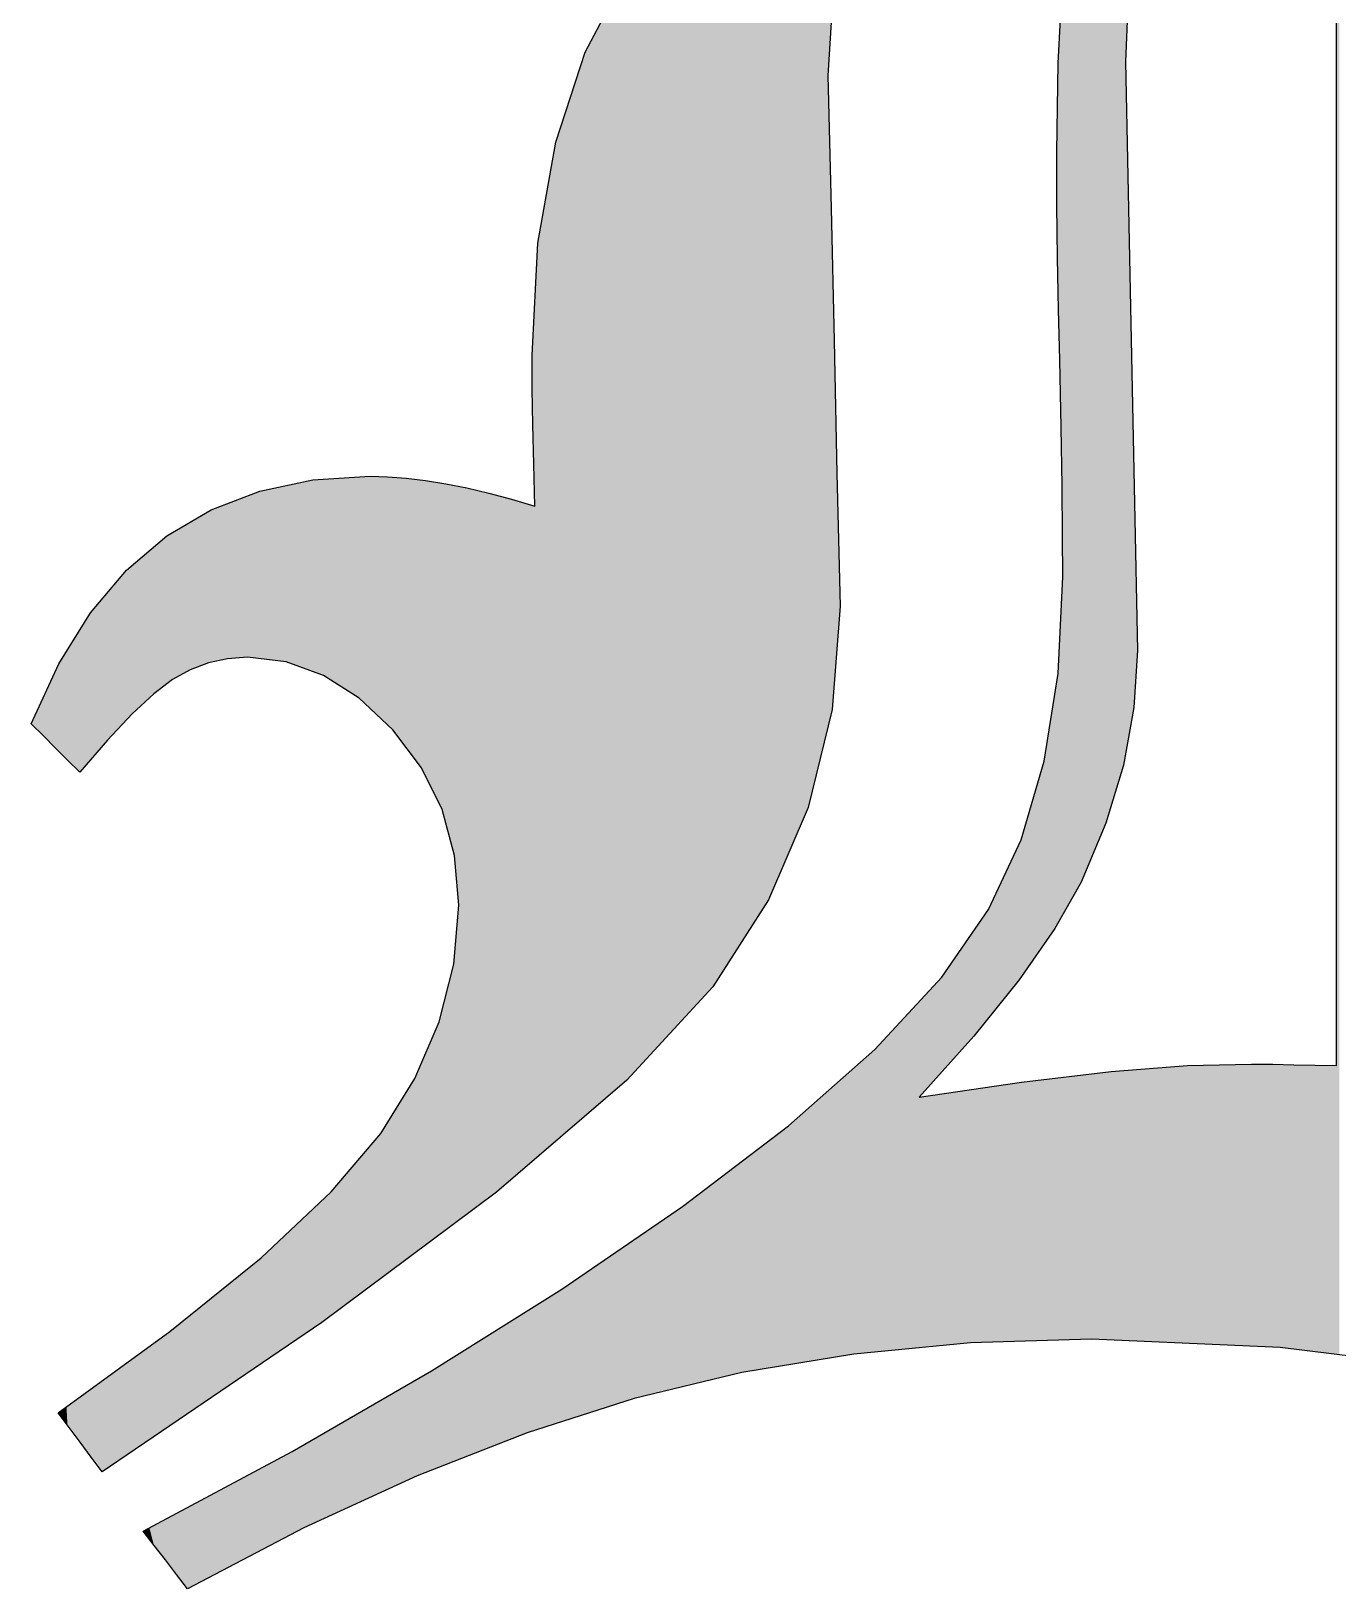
# Model space of a CAD drawing. Extents: x 71.7 to 141.5, y 142.1 to 180.9.
# Drawn here: x 71.73 to 80.27, y 165.33 to 175.5 of the extents above; entities that cross this region are included whole.
import ezdxf

# ---------------------------------------------------------------- set-up
doc = ezdxf.new("R2010")
doc.units = 0
doc.layers.add('SVG8', color=7, linetype='CONTINUOUS')

# ---------------------------------------------------------------- blocks, each defined once
blk = doc.blocks.new('*U2')
at = {"layer": 'SVG8', "color": 7}
for points in [[(80.279, 166.86), (80.26, 179.829), (80.279, 179.83)], [(80.26, 166.862), (80.26, 179.829), (80.279, 166.86)], [(78.869, 170.71), (78.791, 177.171), (78.869, 177.331)], [(78.883, 170.786), (78.869, 177.331), (78.883, 177.361)], [(78.869, 170.71), (78.869, 177.331), (78.883, 170.786)], [(78.883, 175.303), (78.883, 177.361), (78.895, 175.622)], [(76.893, 170.775), (76.81, 177.079), (76.893, 177.143)], [(76.939, 170.965), (76.893, 177.143), (76.939, 177.178)], [(76.893, 170.775), (76.893, 177.143), (76.939, 170.965)], [(76.939, 175.214), (76.939, 177.178), (76.959, 175.543)], [(78.788, 170.443), (78.754, 177.075), (78.788, 177.162)], [(78.791, 170.455), (78.788, 177.162), (78.791, 177.171)], [(78.788, 170.443), (78.788, 177.162), (78.791, 170.455)], [(78.791, 170.455), (78.791, 177.171), (78.869, 170.71)], [(76.81, 170.433), (76.682, 176.982), (76.81, 177.079)], [(76.81, 170.433), (76.81, 177.079), (76.893, 170.775)], [(78.754, 170.33), (78.663, 176.845), (78.754, 177.075)], [(78.754, 170.33), (78.754, 177.075), (78.788, 170.443)], [(76.682, 170.136), (76.55, 176.881), (76.682, 176.982)], [(76.682, 170.136), (76.682, 176.982), (76.81, 170.433)], [(76.497, 169.747), (76.377, 176.721), (76.497, 176.835)], [(76.529, 169.796), (76.497, 176.835), (76.529, 176.865)], [(76.497, 169.747), (76.497, 176.835), (76.529, 169.796)], [(76.55, 169.83), (76.529, 176.865), (76.55, 176.881)], [(76.529, 169.796), (76.529, 176.865), (76.55, 169.83)], [(76.55, 169.83), (76.55, 176.881), (76.682, 170.136)], [(78.661, 170.11), (78.592, 176.606), (78.661, 176.839)], [(78.663, 170.114), (78.661, 176.839), (78.663, 176.845)], [(78.661, 170.11), (78.661, 176.839), (78.663, 170.114)], [(78.663, 170.114), (78.663, 176.845), (78.754, 170.33)], [(76.377, 169.559), (76.187, 176.54), (76.377, 176.721)], [(76.377, 169.559), (76.377, 176.721), (76.497, 169.747)], [(78.592, 169.946), (78.573, 176.541), (78.592, 176.606)], [(78.592, 169.946), (78.592, 176.606), (78.661, 170.11)], [(76.187, 169.263), (76.006, 176.368), (76.187, 176.54)], [(76.187, 169.263), (76.187, 176.54), (76.377, 169.559)], [(78.573, 169.913), (78.512, 176.207), (78.573, 176.541)], [(78.573, 169.913), (78.573, 176.541), (78.592, 169.946)], [(75.988, 169.047), (75.828, 176.142), (75.988, 176.346)], [(76.006, 169.066), (75.988, 176.346), (76.006, 176.368)], [(75.988, 169.047), (75.988, 176.346), (76.006, 169.066)], [(76.006, 169.066), (76.006, 176.368), (76.187, 169.263)], [(78.512, 169.804), (78.473, 175.831), (78.512, 176.203)], [(78.512, 169.804), (78.512, 176.203), (78.512, 176.207)], [(78.512, 169.804), (78.512, 176.207), (78.573, 169.913)], [(78.512, 169.804), (78.512, 176.203), (78.512, 169.804)], [(75.828, 168.873), (75.674, 175.945), (75.828, 176.142)], [(75.828, 168.873), (75.828, 176.142), (75.988, 169.047)], [(75.625, 168.652), (75.354, 175.366), (75.625, 175.882)], [(75.626, 168.653), (75.625, 175.882), (75.626, 175.883)], [(75.625, 168.652), (75.625, 175.882), (75.626, 168.653)], [(75.641, 168.669), (75.626, 175.883), (75.641, 175.902)], [(75.626, 168.653), (75.626, 175.883), (75.641, 168.669)], [(75.674, 168.705), (75.641, 175.902), (75.674, 175.945)], [(75.641, 168.669), (75.641, 175.902), (75.674, 168.705)], [(75.674, 168.705), (75.674, 175.945), (75.828, 168.873)], [(78.468, 172.533), (78.462, 175.663), (78.468, 175.779)], [(78.471, 172.208), (78.468, 175.791), (78.471, 175.82)], [(78.468, 172.478), (78.468, 175.779), (78.468, 175.791)], [(78.468, 172.478), (78.468, 175.791), (78.471, 172.208)], [(78.468, 172.533), (78.468, 175.779), (78.468, 172.478)], [(78.473, 171.939), (78.471, 175.82), (78.473, 175.831)], [(78.471, 172.208), (78.471, 175.82), (78.473, 171.939)], [(78.473, 169.735), (78.473, 175.831), (78.512, 169.804)], [(78.462, 172.916), (78.453, 175.5), (78.462, 175.663)], [(78.462, 172.916), (78.462, 175.663), (78.468, 172.533)], [(78.453, 173.356), (78.445, 175.336), (78.453, 175.5)], [(78.453, 173.356), (78.453, 175.5), (78.462, 172.916)], [(75.354, 168.42), (75.214, 174.941), (75.354, 175.366)], [(75.354, 168.42), (75.354, 175.366), (75.625, 168.652)], [(78.442, 173.809), (78.438, 175.035), (78.442, 175.294)], [(78.445, 173.686), (78.442, 175.295), (78.445, 175.336)], [(78.442, 173.805), (78.442, 175.294), (78.442, 175.295)], [(78.442, 173.805), (78.442, 175.295), (78.445, 173.686)], [(78.442, 173.809), (78.442, 175.294), (78.442, 173.805)], [(78.445, 173.686), (78.445, 175.336), (78.453, 173.356)], [(78.883, 170.786), (78.883, 175.303), (78.895, 170.853)], [(78.895, 170.853), (78.883, 175.303), (78.895, 174.704)], [(76.939, 170.965), (76.939, 175.214), (76.959, 171.045)], [(76.959, 171.045), (76.939, 175.214), (76.959, 174.347)], [(78.438, 174.023), (78.435, 174.794), (78.438, 175.035)], [(78.438, 174.023), (78.438, 175.035), (78.442, 173.809)], [(75.2, 168.287), (75.161, 174.778), (75.2, 174.896)], [(75.214, 168.3), (75.2, 174.896), (75.214, 174.941)], [(75.2, 168.287), (75.2, 174.896), (75.214, 168.3)], [(75.214, 168.3), (75.214, 174.941), (75.354, 168.42)], [(75.161, 168.254), (75.045, 174.118), (75.161, 174.778)], [(75.161, 168.254), (75.161, 174.778), (75.2, 168.287)], [(78.435, 174.366), (78.434, 174.714), (78.435, 174.794)], [(78.435, 174.366), (78.435, 174.794), (78.438, 174.023)], [(78.895, 170.853), (78.895, 174.704), (78.902, 170.893)], [(78.902, 170.893), (78.895, 174.704), (78.902, 174.342)], [(76.959, 171.045), (76.959, 174.347), (76.964, 171.066)], [(76.964, 171.066), (76.959, 174.347), (76.964, 174.121)], [(78.902, 170.893), (78.902, 174.342), (78.914, 170.954)], [(78.914, 170.954), (78.902, 174.342), (78.914, 173.789)], [(75.045, 168.154), (75.025, 173.756), (75.045, 174.118)], [(75.045, 168.154), (75.045, 174.118), (75.161, 168.254)], [(76.964, 171.066), (76.964, 174.121), (76.966, 171.072)], [(76.966, 171.072), (76.964, 174.121), (76.966, 174.054)], [(76.966, 171.072), (76.966, 174.054), (76.979, 171.24)], [(76.979, 171.24), (76.966, 174.054), (76.979, 173.481)], [(75.025, 172.401), (75.017, 173.593), (75.025, 173.756)], [(75.025, 168.137), (75.025, 173.756), (75.045, 168.154)], [(78.914, 170.954), (78.914, 173.789), (78.922, 170.999)], [(78.922, 170.999), (78.914, 173.789), (78.922, 173.381)], [(75.017, 172.675), (75.011, 173.478), (75.017, 173.593)], [(75.017, 172.675), (75.017, 173.593), (75.025, 172.401)], [(75.011, 172.931), (75.007, 173.41), (75.011, 173.478)], [(75.011, 172.931), (75.011, 173.478), (75.017, 172.675)], [(76.979, 171.24), (76.979, 173.481), (76.998, 171.494)], [(76.998, 171.494), (76.979, 173.481), (76.998, 172.614)], [(75.007, 173.168), (75.006, 173.387), (75.007, 173.41)], [(75.007, 173.168), (75.007, 173.41), (75.011, 172.931)], [(78.922, 170.999), (78.922, 173.381), (78.932, 171.052)], [(78.932, 171.052), (78.922, 173.381), (78.932, 172.903)], [(78.932, 171.052), (78.932, 172.903), (78.938, 171.086)], [(78.938, 171.086), (78.932, 172.903), (78.938, 172.594)], [(73.401, 171.385), (73.326, 172.519), (73.401, 172.535)], [(73.439, 171.371), (73.401, 172.535), (73.439, 172.543)], [(73.401, 171.385), (73.401, 172.535), (73.439, 171.371)], [(73.516, 171.343), (73.439, 172.543), (73.516, 172.559)], [(73.439, 171.371), (73.439, 172.543), (73.516, 171.343)], [(73.55, 171.331), (73.516, 172.559), (73.55, 172.567)], [(73.516, 171.343), (73.516, 172.559), (73.55, 171.331)], [(73.575, 171.322), (73.55, 172.567), (73.575, 172.572)], [(73.55, 171.331), (73.55, 172.567), (73.575, 171.322)], [(73.632, 171.301), (73.575, 172.572), (73.632, 172.576)], [(73.575, 171.322), (73.575, 172.572), (73.632, 171.301)], [(73.632, 171.301), (73.632, 172.576), (73.644, 171.296)], [(73.644, 171.296), (73.632, 172.576), (73.644, 172.576)], [(73.695, 171.264), (73.644, 172.576), (73.695, 172.58)], [(73.644, 171.296), (73.644, 172.576), (73.695, 171.264)], [(73.744, 171.233), (73.695, 172.58), (73.744, 172.583)], [(73.695, 171.264), (73.695, 172.58), (73.744, 171.233)], [(73.876, 171.148), (73.744, 172.583), (73.876, 172.591)], [(73.744, 171.233), (73.744, 172.583), (73.876, 171.148)], [(73.948, 171.081), (73.876, 172.591), (73.948, 172.596)], [(73.876, 171.148), (73.876, 172.591), (73.948, 171.081)], [(73.948, 171.081), (73.948, 172.596), (74.018, 171.016)], [(74.018, 171.016), (73.948, 172.596), (74.018, 172.594)], [(74.018, 171.016), (74.018, 172.594), (74.061, 170.975)], [(74.061, 170.975), (74.018, 172.594), (74.061, 172.593)], [(74.061, 170.975), (74.061, 172.593), (74.063, 170.973)], [(74.063, 170.973), (74.061, 172.593), (74.063, 172.593)], [(74.063, 170.973), (74.063, 172.593), (74.097, 170.941)], [(74.097, 170.941), (74.063, 172.593), (74.097, 172.591)], [(74.097, 170.941), (74.097, 172.591), (74.184, 170.826)], [(74.184, 170.826), (74.097, 172.591), (74.184, 172.584)], [(74.184, 170.826), (74.184, 172.584), (74.234, 170.76)], [(74.234, 170.76), (74.184, 172.584), (74.234, 172.578)], [(74.234, 170.76), (74.234, 172.578), (74.241, 170.751)], [(74.241, 170.751), (74.234, 172.578), (74.241, 172.577)], [(74.241, 170.751), (74.241, 172.577), (74.256, 170.731)], [(74.256, 170.731), (74.241, 172.577), (74.256, 172.575)], [(74.256, 170.731), (74.256, 172.575), (74.285, 170.693)], [(74.285, 170.693), (74.256, 172.575), (74.285, 172.572)], [(74.285, 170.693), (74.285, 172.572), (74.31, 170.641)], [(74.31, 170.641), (74.285, 172.572), (74.31, 172.569)], [(74.31, 170.641), (74.31, 172.569), (74.35, 170.561)], [(74.35, 170.561), (74.31, 172.569), (74.35, 172.562)], [(74.35, 170.561), (74.35, 172.562), (74.4, 170.459)], [(74.4, 170.459), (74.35, 172.562), (74.4, 172.554)], [(74.4, 170.459), (74.4, 172.554), (74.42, 170.419)], [(74.42, 170.419), (74.4, 172.554), (74.42, 172.551)], [(74.42, 170.419), (74.42, 172.551), (74.442, 170.335)], [(74.442, 170.335), (74.42, 172.551), (74.442, 172.547)], [(74.442, 170.335), (74.442, 172.547), (74.495, 170.138)], [(74.495, 170.138), (74.442, 172.547), (74.495, 172.537)], [(74.495, 170.138), (74.495, 172.537), (74.5, 170.12)], [(74.5, 170.12), (74.495, 172.537), (74.5, 172.536)], [(74.5, 170.12), (74.5, 172.536), (74.527, 169.796)], [(74.527, 169.796), (74.5, 172.536), (74.527, 172.53)], [(74.527, 167.738), (74.527, 172.53), (74.58, 167.777)], [(74.58, 167.777), (74.527, 172.53), (74.58, 172.52)], [(76.998, 171.494), (76.998, 172.614), (77.018, 171.748)], [(78.938, 171.086), (78.938, 172.594), (78.941, 171.143)], [(78.941, 171.143), (78.938, 172.594), (78.941, 172.42)], [(73.083, 171.41), (73.018, 172.418), (73.083, 172.443)], [(73.147, 171.415), (73.083, 172.443), (73.147, 172.467)], [(73.083, 171.41), (73.083, 172.443), (73.147, 171.415)], [(73.229, 171.405), (73.147, 172.467), (73.229, 172.499)], [(73.147, 171.415), (73.147, 172.467), (73.229, 171.405)], [(73.236, 171.404), (73.229, 172.499), (73.236, 172.5)], [(73.229, 171.405), (73.229, 172.499), (73.236, 171.404)], [(73.326, 171.394), (73.236, 172.5), (73.326, 172.519)], [(73.236, 171.404), (73.236, 172.5), (73.326, 171.394)], [(73.326, 171.394), (73.326, 172.519), (73.401, 171.385)], [(74.58, 167.777), (74.58, 172.52), (74.616, 167.803)], [(74.616, 167.803), (74.58, 172.52), (74.616, 172.511)], [(74.616, 167.803), (74.616, 172.511), (74.723, 167.883)], [(74.723, 167.883), (74.616, 172.511), (74.723, 172.486)], [(74.723, 167.883), (74.723, 172.486), (74.754, 167.907)], [(74.754, 167.907), (74.723, 172.486), (74.754, 172.478)], [(74.754, 167.907), (74.754, 172.478), (74.774, 167.922)], [(74.774, 167.922), (74.754, 172.478), (74.774, 172.473)], [(74.774, 167.922), (74.774, 172.473), (74.871, 168.005)], [(74.871, 168.005), (74.774, 172.473), (74.871, 172.447)], [(74.871, 168.005), (74.871, 172.447), (74.975, 168.094)], [(74.975, 168.094), (74.871, 172.447), (74.975, 172.416)], [(72.893, 171.378), (72.773, 172.296), (72.893, 172.367)], [(72.911, 171.382), (72.893, 172.367), (72.911, 172.377)], [(72.893, 171.378), (72.893, 172.367), (72.911, 171.382)], [(72.982, 171.397), (72.911, 172.377), (72.982, 172.404)], [(72.911, 171.382), (72.911, 172.377), (72.982, 171.397)], [(73.018, 171.405), (72.982, 172.404), (73.018, 172.418)], [(72.982, 171.397), (72.982, 172.404), (73.018, 171.405)], [(73.018, 171.405), (73.018, 172.418), (73.083, 171.41)], [(74.975, 168.094), (74.975, 172.416), (75.006, 168.121)], [(75.006, 168.121), (74.975, 172.416), (75.006, 172.407)], [(75.006, 168.121), (75.006, 172.407), (75.007, 168.122)], [(75.007, 168.122), (75.006, 172.407), (75.007, 172.406)], [(75.007, 168.122), (75.007, 172.406), (75.011, 168.125)], [(75.011, 168.125), (75.007, 172.406), (75.011, 172.405)], [(75.011, 168.125), (75.011, 172.405), (75.017, 168.13)], [(75.017, 168.13), (75.011, 172.405), (75.017, 172.403)], [(75.017, 168.13), (75.017, 172.403), (75.025, 168.137)], [(75.025, 168.137), (75.017, 172.403), (75.025, 172.401)], [(78.941, 171.143), (78.941, 172.42), (78.959, 171.431)], [(78.959, 171.431), (78.941, 172.42), (78.959, 171.544)], [(72.641, 171.255), (72.621, 172.207), (72.641, 172.218)], [(72.658, 171.268), (72.641, 172.218), (72.658, 172.229)], [(72.641, 171.255), (72.641, 172.218), (72.658, 171.268)], [(72.683, 171.282), (72.658, 172.229), (72.683, 172.243)], [(72.658, 171.268), (72.658, 172.229), (72.683, 171.282)], [(72.711, 171.297), (72.683, 172.243), (72.711, 172.26)], [(72.683, 171.282), (72.683, 172.243), (72.711, 171.297)], [(72.755, 171.322), (72.711, 172.26), (72.755, 172.285)], [(72.711, 171.297), (72.711, 172.26), (72.755, 171.322)], [(72.773, 171.332), (72.755, 172.285), (72.773, 172.296)], [(72.755, 171.322), (72.755, 172.285), (72.773, 171.332)], [(72.773, 171.332), (72.773, 172.296), (72.773, 171.332)], [(72.773, 171.332), (72.773, 172.296), (72.773, 172.296)], [(72.773, 171.332), (72.773, 172.296), (72.893, 171.378)], [(72.536, 171.175), (72.507, 172.11), (72.536, 172.135)], [(72.539, 171.177), (72.536, 172.135), (72.539, 172.137)], [(72.536, 171.175), (72.536, 172.135), (72.539, 171.177)], [(72.543, 171.181), (72.539, 172.137), (72.543, 172.141)], [(72.539, 171.177), (72.539, 172.137), (72.543, 171.181)], [(72.611, 171.232), (72.543, 172.141), (72.611, 172.198)], [(72.543, 171.181), (72.543, 172.141), (72.611, 171.232)], [(72.621, 171.24), (72.611, 172.198), (72.621, 172.207)], [(72.611, 171.232), (72.611, 172.198), (72.621, 171.24)], [(72.621, 171.24), (72.621, 172.207), (72.641, 171.255)], [(72.401, 171.05), (72.394, 172.015), (72.401, 172.02)], [(72.467, 171.111), (72.401, 172.02), (72.467, 172.076)], [(72.401, 171.05), (72.401, 172.02), (72.467, 171.111)], [(72.507, 171.148), (72.467, 172.076), (72.507, 172.11)], [(72.467, 171.111), (72.467, 172.076), (72.507, 171.148)], [(72.507, 171.148), (72.507, 172.11), (72.536, 171.175)], [(72.358, 171.005), (72.284, 171.897), (72.358, 171.984)], [(72.394, 171.044), (72.358, 171.984), (72.394, 172.015)], [(72.358, 171.005), (72.358, 171.984), (72.394, 171.044)], [(72.394, 171.044), (72.394, 172.015), (72.401, 171.05)], [(78.471, 169.732), (78.468, 171.852), (78.471, 171.915)], [(78.473, 169.735), (78.471, 171.915), (78.473, 171.939)], [(78.471, 169.732), (78.471, 171.915), (78.473, 169.735)], [(72.233, 170.873), (72.198, 171.795), (72.233, 171.836)], [(72.284, 170.927), (72.233, 171.836), (72.284, 171.897)], [(72.233, 170.873), (72.233, 171.836), (72.284, 170.927)], [(72.284, 170.927), (72.284, 171.897), (72.284, 170.927)], [(72.284, 170.927), (72.284, 171.897), (72.284, 171.897)], [(72.284, 170.927), (72.284, 171.897), (72.358, 171.005)], [(78.468, 169.726), (78.462, 171.712), (78.468, 171.839)], [(78.468, 169.727), (78.468, 171.839), (78.468, 171.852)], [(78.468, 169.727), (78.468, 171.852), (78.471, 169.732)], [(78.468, 169.726), (78.468, 171.839), (78.468, 169.727)], [(72.126, 170.749), (72.122, 171.705), (72.126, 171.71)], [(72.193, 170.827), (72.126, 171.71), (72.193, 171.789)], [(72.126, 170.749), (72.126, 171.71), (72.193, 170.827)], [(72.198, 170.833), (72.193, 171.789), (72.198, 171.795)], [(72.193, 170.827), (72.193, 171.789), (72.198, 170.833)], [(72.198, 170.833), (72.198, 171.795), (72.233, 170.873)], [(78.462, 169.715), (78.453, 171.533), (78.462, 171.712)], [(78.462, 169.715), (78.462, 171.712), (78.468, 169.726)], [(72.079, 170.694), (72.054, 171.595), (72.079, 171.635)], [(72.106, 170.725), (72.079, 171.635), (72.106, 171.679)], [(72.079, 170.694), (72.079, 171.635), (72.106, 170.725)], [(72.122, 170.745), (72.106, 171.679), (72.122, 171.705)], [(72.106, 170.725), (72.106, 171.679), (72.122, 170.745)], [(72.122, 170.745), (72.122, 171.705), (72.126, 170.749)], [(72.052, 170.663), (71.982, 171.479), (72.052, 171.591)], [(72.054, 170.665), (72.052, 171.591), (72.054, 171.595)], [(72.052, 170.663), (72.052, 171.591), (72.054, 170.665)], [(72.054, 170.665), (72.054, 171.595), (72.079, 170.694)], [(78.453, 169.7), (78.445, 171.354), (78.453, 171.533)], [(78.453, 169.7), (78.453, 171.533), (78.462, 169.715)], [(78.959, 171.431), (78.959, 171.544), (78.961, 171.458)], [(71.964, 170.75), (71.915, 171.371), (71.964, 171.45)], [(71.965, 170.749), (71.964, 171.45), (71.965, 171.452)], [(71.964, 170.75), (71.964, 171.45), (71.965, 170.749)], [(71.972, 170.742), (71.965, 171.452), (71.972, 171.464)], [(71.965, 170.749), (71.965, 171.452), (71.972, 170.742)], [(71.982, 170.732), (71.972, 171.464), (71.982, 171.479)], [(71.972, 170.742), (71.972, 171.464), (71.982, 170.732)], [(71.982, 170.732), (71.982, 171.479), (72.052, 170.663)], [(71.893, 170.821), (71.856, 171.245), (71.893, 171.324)], [(71.91, 170.804), (71.893, 171.324), (71.91, 171.361)], [(71.893, 170.821), (71.893, 171.324), (71.91, 170.804)], [(71.915, 170.8), (71.91, 171.361), (71.915, 171.371)], [(71.91, 170.804), (71.91, 171.361), (71.915, 170.8)], [(71.915, 170.8), (71.915, 171.371), (71.964, 170.75)], [(78.442, 169.681), (78.438, 171.284), (78.442, 171.309)], [(78.445, 169.685), (78.442, 171.309), (78.445, 171.354)], [(78.442, 169.681), (78.442, 171.309), (78.442, 169.681)], [(78.442, 169.681), (78.442, 171.309), (78.442, 171.309)], [(78.442, 169.681), (78.442, 171.309), (78.445, 169.685)], [(78.445, 169.685), (78.445, 171.354), (78.453, 169.7)], [(71.849, 170.865), (71.814, 171.152), (71.849, 171.229)], [(71.856, 170.858), (71.849, 171.229), (71.856, 171.245)], [(71.849, 170.865), (71.849, 171.229), (71.856, 170.858)], [(71.856, 170.858), (71.856, 171.245), (71.893, 170.821)], [(78.434, 169.665), (78.421, 171.173), (78.434, 171.254)], [(78.435, 169.668), (78.434, 171.254), (78.435, 171.261)], [(78.434, 169.665), (78.434, 171.254), (78.435, 169.668)], [(78.438, 169.674), (78.435, 171.261), (78.438, 171.284)], [(78.435, 169.668), (78.435, 171.261), (78.438, 169.674)], [(78.438, 169.674), (78.438, 171.284), (78.442, 169.681)], [(71.814, 170.901), (71.78, 171.078), (71.814, 171.152)], [(71.814, 170.901), (71.814, 171.152), (71.849, 170.865)], [(78.421, 169.643), (78.37, 170.852), (78.421, 171.173)], [(78.421, 169.643), (78.421, 171.173), (78.434, 169.665)], [(71.78, 170.935), (71.734, 170.98), (71.78, 171.078)], [(71.78, 170.935), (71.78, 171.078), (71.814, 170.901)], [(78.37, 169.569), (78.352, 170.736), (78.37, 170.852)], [(78.37, 169.569), (78.37, 170.852), (78.421, 169.643)], [(78.352, 169.543), (78.203, 170.233), (78.352, 170.736)], [(78.352, 169.543), (78.352, 170.736), (78.37, 169.569)], [(78.187, 169.307), (78, 169.791), (78.187, 170.194)], [(78.2, 169.326), (78.187, 170.194), (78.2, 170.222)], [(78.187, 169.307), (78.187, 170.194), (78.2, 169.326)], [(78.203, 169.33), (78.2, 170.222), (78.203, 170.233)], [(78.2, 169.326), (78.2, 170.222), (78.203, 169.33)], [(78.203, 169.33), (78.203, 170.233), (78.352, 169.543)], [(74.527, 167.738), (74.5, 169.47), (74.527, 169.796)], [(78, 169.074), (77.988, 169.766), (78, 169.791)], [(78, 169.074), (78, 169.791), (78.187, 169.307)], [(77.988, 169.06), (77.925, 169.675), (77.988, 169.766)], [(77.988, 169.06), (77.988, 169.766), (78, 169.074)], [(77.87, 168.916), (77.682, 169.324), (77.87, 169.596)], [(77.892, 168.94), (77.87, 169.596), (77.892, 169.627)], [(77.87, 168.916), (77.87, 169.596), (77.892, 168.94)], [(77.925, 168.981), (77.892, 169.627), (77.925, 169.675)], [(77.892, 168.94), (77.892, 169.627), (77.925, 168.981)], [(77.925, 168.981), (77.925, 169.675), (77.988, 169.06)], [(74.495, 167.714), (74.442, 169.2), (74.495, 169.41)], [(74.5, 167.717), (74.495, 169.41), (74.5, 169.47)], [(74.495, 167.714), (74.495, 169.41), (74.5, 167.717)], [(74.5, 167.717), (74.5, 169.47), (74.527, 167.738)], [(77.682, 168.705), (77.58, 169.214), (77.682, 169.324)], [(77.682, 168.705), (77.682, 169.324), (77.87, 168.916)], [(74.442, 167.674), (74.42, 169.111), (74.442, 169.2)], [(74.442, 167.674), (74.442, 169.2), (74.495, 167.714)], [(77.58, 168.591), (77.535, 169.166), (77.58, 169.214)], [(77.58, 168.591), (77.58, 169.214), (77.682, 168.705)], [(74.42, 167.657), (74.4, 169.033), (74.42, 169.111)], [(74.42, 167.657), (74.42, 169.111), (74.442, 167.674)], [(77.535, 166.905), (77.333, 168.948), (77.535, 169.166)], [(77.535, 168.541), (77.535, 169.166), (77.58, 168.591)], [(74.4, 167.642), (74.35, 168.917), (74.4, 169.033)], [(74.4, 167.642), (74.4, 169.033), (74.42, 167.657)], [(74.35, 167.605), (74.31, 168.826), (74.35, 168.917)], [(74.35, 167.605), (74.35, 168.917), (74.4, 167.642)], [(77.333, 166.886), (77.246, 168.853), (77.333, 168.948)], [(77.333, 166.886), (77.333, 168.948), (77.535, 166.905)], [(74.285, 167.557), (74.256, 168.699), (74.285, 168.767)], [(74.31, 167.576), (74.285, 168.767), (74.31, 168.826)], [(74.285, 167.557), (74.285, 168.767), (74.31, 167.576)], [(74.31, 167.576), (74.31, 168.826), (74.35, 167.605)], [(77.161, 166.869), (77.109, 168.732), (77.161, 168.778)], [(77.193, 166.872), (77.161, 168.778), (77.193, 168.807)], [(77.161, 166.869), (77.161, 168.778), (77.193, 166.872)], [(77.221, 166.875), (77.193, 168.807), (77.221, 168.831)], [(77.193, 166.872), (77.193, 168.807), (77.221, 166.875)], [(77.246, 166.878), (77.221, 168.831), (77.246, 168.853)], [(77.221, 166.875), (77.221, 168.831), (77.246, 166.878)], [(77.246, 166.878), (77.246, 168.853), (77.333, 166.886)], [(74.241, 167.523), (74.234, 168.654), (74.241, 168.664)], [(74.256, 167.535), (74.241, 168.664), (74.256, 168.699)], [(74.241, 167.523), (74.241, 168.664), (74.256, 167.535)], [(74.256, 167.535), (74.256, 168.699), (74.285, 167.557)], [(77.038, 166.853), (77.018, 168.651), (77.038, 168.669)], [(77.109, 166.864), (77.038, 168.669), (77.109, 168.732)], [(77.038, 166.853), (77.038, 168.669), (77.109, 166.864)], [(77.109, 166.864), (77.109, 168.732), (77.161, 166.869)], [(78.37, 166.952), (78.352, 168.657), (78.37, 168.659)], [(78.421, 166.954), (78.37, 168.659), (78.421, 168.665)], [(78.37, 166.952), (78.37, 168.659), (78.421, 166.954)], [(78.434, 166.954), (78.421, 168.665), (78.434, 168.667)], [(78.421, 166.954), (78.421, 168.665), (78.434, 166.954)], [(78.434, 166.954), (78.434, 168.667), (78.435, 166.954)], [(78.435, 166.954), (78.434, 168.667), (78.435, 168.667)], [(78.435, 166.954), (78.435, 168.667), (78.438, 166.955)], [(78.438, 166.955), (78.435, 168.667), (78.438, 168.667)], [(78.442, 166.955), (78.438, 168.667), (78.442, 168.668)], [(78.438, 166.955), (78.438, 168.667), (78.442, 166.955)], [(78.442, 166.955), (78.442, 168.668), (78.442, 166.955)], [(78.442, 166.955), (78.442, 168.668), (78.442, 168.668)], [(78.442, 166.955), (78.442, 168.668), (78.445, 166.955)], [(78.445, 166.955), (78.442, 168.668), (78.445, 168.668)], [(78.453, 166.955), (78.445, 168.668), (78.453, 168.669)], [(78.445, 166.955), (78.445, 168.668), (78.453, 166.955)], [(78.462, 166.955), (78.453, 168.669), (78.462, 168.67)], [(78.453, 166.955), (78.453, 168.669), (78.462, 166.955)], [(78.468, 166.955), (78.462, 168.67), (78.468, 168.671)], [(78.462, 166.955), (78.462, 168.67), (78.468, 166.955)], [(78.468, 166.955), (78.468, 168.671), (78.468, 166.956)], [(78.468, 166.956), (78.468, 168.671), (78.468, 168.671)], [(78.468, 166.956), (78.468, 168.671), (78.471, 166.956)], [(78.471, 166.956), (78.468, 168.671), (78.471, 168.671)], [(78.473, 166.956), (78.471, 168.671), (78.473, 168.672)], [(78.471, 166.956), (78.471, 168.671), (78.473, 166.956)], [(78.512, 166.957), (78.473, 168.672), (78.512, 168.676)], [(78.473, 166.956), (78.473, 168.672), (78.512, 166.957)], [(78.573, 166.959), (78.512, 168.676), (78.573, 168.683)], [(78.512, 166.957), (78.512, 168.676), (78.512, 166.957)], [(78.512, 166.957), (78.512, 168.676), (78.512, 168.676)], [(78.512, 166.957), (78.512, 168.676), (78.573, 166.959)], [(78.592, 166.959), (78.573, 168.683), (78.592, 168.686)], [(78.573, 166.959), (78.573, 168.683), (78.592, 166.959)], [(78.661, 166.961), (78.592, 168.686), (78.661, 168.694)], [(78.592, 166.959), (78.592, 168.686), (78.661, 166.961)], [(78.661, 166.961), (78.661, 168.694), (78.663, 166.961)], [(78.663, 166.961), (78.661, 168.694), (78.663, 168.694)], [(78.754, 166.957), (78.663, 168.694), (78.754, 168.705)], [(78.663, 166.961), (78.663, 168.694), (78.754, 166.957)], [(78.788, 166.956), (78.754, 168.705), (78.788, 168.709)], [(78.754, 166.957), (78.754, 168.705), (78.788, 166.956)], [(78.788, 166.956), (78.788, 168.709), (78.791, 166.956)], [(78.791, 166.956), (78.788, 168.709), (78.791, 168.709)], [(78.869, 166.952), (78.791, 168.709), (78.869, 168.715)], [(78.791, 166.956), (78.791, 168.709), (78.869, 166.952)], [(78.883, 166.952), (78.869, 168.715), (78.883, 168.716)], [(78.869, 166.952), (78.869, 168.715), (78.883, 166.952)], [(78.895, 166.951), (78.883, 168.716), (78.895, 168.717)], [(78.883, 166.952), (78.883, 168.716), (78.895, 166.951)], [(78.902, 166.951), (78.895, 168.717), (78.902, 168.718)], [(78.895, 166.951), (78.895, 168.717), (78.902, 166.951)], [(78.914, 166.95), (78.902, 168.718), (78.914, 168.719)], [(78.902, 166.951), (78.902, 168.718), (78.914, 166.95)], [(78.914, 166.95), (78.914, 168.719), (78.922, 166.95)], [(78.922, 166.95), (78.914, 168.719), (78.922, 168.719)], [(78.932, 166.95), (78.922, 168.719), (78.932, 168.72)], [(78.922, 166.95), (78.922, 168.719), (78.932, 166.95)], [(78.938, 166.949), (78.932, 168.72), (78.938, 168.721)], [(78.932, 166.95), (78.932, 168.72), (78.938, 166.949)], [(78.938, 166.949), (78.938, 168.721), (78.941, 166.949)], [(78.941, 166.949), (78.938, 168.721), (78.941, 168.721)], [(78.959, 166.948), (78.941, 168.721), (78.959, 168.722)], [(78.941, 166.949), (78.941, 168.721), (78.959, 166.948)], [(78.959, 166.948), (78.959, 168.722), (78.961, 166.948)], [(78.961, 166.948), (78.959, 168.722), (78.961, 168.722)], [(78.977, 166.948), (78.961, 168.722), (78.977, 168.724)], [(78.961, 166.948), (78.961, 168.722), (78.977, 166.948)], [(78.993, 166.947), (78.977, 168.724), (78.993, 168.725)], [(78.977, 166.948), (78.977, 168.724), (78.993, 166.947)], [(79.04, 166.945), (78.993, 168.725), (79.04, 168.729)], [(78.993, 166.947), (78.993, 168.725), (79.04, 166.945)], [(79.078, 166.943), (79.04, 168.729), (79.078, 168.732)], [(79.04, 166.945), (79.04, 168.729), (79.078, 166.943)], [(79.103, 166.942), (79.078, 168.732), (79.103, 168.734)], [(79.078, 166.943), (79.078, 168.732), (79.103, 166.942)], [(79.166, 166.939), (79.103, 168.734), (79.166, 168.739)], [(79.103, 166.942), (79.103, 168.734), (79.166, 166.939)], [(79.166, 166.939), (79.166, 168.739), (79.168, 166.939)], [(79.168, 166.939), (79.166, 168.739), (79.168, 168.739)], [(79.288, 166.934), (79.168, 168.739), (79.288, 168.748)], [(79.168, 166.939), (79.168, 168.739), (79.288, 166.934)], [(79.288, 166.934), (79.288, 168.748), (79.293, 166.934)], [(79.293, 166.934), (79.288, 168.748), (79.293, 168.748)], [(79.452, 166.927), (79.293, 168.748), (79.452, 168.752)], [(79.293, 166.934), (79.293, 168.748), (79.452, 166.927)], [(79.498, 166.925), (79.452, 168.752), (79.498, 168.753)], [(79.452, 166.927), (79.452, 168.752), (79.498, 166.925)], [(79.645, 166.918), (79.498, 168.753), (79.645, 168.757)], [(79.498, 166.925), (79.498, 168.753), (79.645, 166.918)], [(79.705, 166.915), (79.645, 168.757), (79.705, 168.758)], [(79.645, 166.918), (79.645, 168.757), (79.705, 166.915)], [(79.705, 166.915), (79.705, 168.758), (79.798, 166.911)], [(79.798, 166.911), (79.705, 168.758), (79.798, 168.757)], [(79.798, 166.911), (79.798, 168.757), (79.844, 166.909)], [(79.844, 166.909), (79.798, 168.757), (79.844, 168.756)], [(79.844, 166.909), (79.844, 168.756), (79.893, 166.907)], [(79.893, 166.907), (79.844, 168.756), (79.893, 168.755)], [(79.893, 166.907), (79.893, 168.755), (79.952, 166.9)], [(79.952, 166.9), (79.893, 168.755), (79.952, 168.754)], [(79.952, 166.9), (79.952, 168.754), (79.982, 166.896)], [(79.982, 166.896), (79.952, 168.754), (79.982, 168.753)], [(79.982, 166.896), (79.982, 168.753), (80.106, 166.881)], [(80.106, 166.881), (79.982, 168.753), (80.106, 168.751)], [(80.106, 166.881), (80.106, 168.751), (80.121, 166.879)], [(80.121, 166.879), (80.106, 168.751), (80.121, 168.751)], [(80.121, 166.879), (80.121, 168.751), (80.26, 166.862)], [(80.26, 166.862), (80.121, 168.751), (80.26, 168.749)], [(74.184, 167.481), (74.097, 168.431), (74.184, 168.573)], [(74.234, 167.519), (74.184, 168.573), (74.234, 168.654)], [(74.184, 167.481), (74.184, 168.573), (74.234, 167.519)], [(74.234, 167.519), (74.234, 168.654), (74.241, 167.523)], [(76.939, 166.836), (76.893, 168.541), (76.939, 168.582)], [(76.959, 166.84), (76.939, 168.582), (76.959, 168.599)], [(76.939, 166.836), (76.939, 168.582), (76.959, 166.84)], [(76.964, 166.84), (76.959, 168.599), (76.964, 168.604)], [(76.959, 166.84), (76.959, 168.599), (76.964, 166.84)], [(76.966, 166.841), (76.964, 168.604), (76.966, 168.605)], [(76.964, 166.84), (76.964, 168.604), (76.966, 166.841)], [(76.979, 166.843), (76.966, 168.605), (76.979, 168.617)], [(76.966, 166.841), (76.966, 168.605), (76.979, 166.843)], [(76.998, 166.846), (76.979, 168.617), (76.998, 168.634)], [(76.979, 166.843), (76.979, 168.617), (76.998, 166.846)], [(77.018, 166.849), (76.998, 168.634), (77.018, 168.651)], [(76.998, 166.846), (76.998, 168.634), (77.018, 166.849)], [(77.018, 166.849), (77.018, 168.651), (77.038, 166.853)], [(77.682, 166.919), (77.58, 168.548), (77.682, 168.563)], [(77.87, 166.937), (77.682, 168.563), (77.87, 168.591)], [(77.682, 166.919), (77.682, 168.563), (77.87, 166.937)], [(77.892, 166.938), (77.87, 168.591), (77.892, 168.594)], [(77.87, 166.937), (77.87, 168.591), (77.892, 166.938)], [(77.925, 166.939), (77.892, 168.594), (77.925, 168.599)], [(77.892, 166.938), (77.892, 168.594), (77.925, 166.939)], [(77.988, 166.941), (77.925, 168.599), (77.988, 168.608)], [(77.925, 166.939), (77.925, 168.599), (77.988, 166.941)], [(78, 166.941), (77.988, 168.608), (78, 168.61)], [(77.988, 166.941), (77.988, 168.608), (78, 166.941)], [(78.187, 166.947), (78, 168.61), (78.187, 168.637)], [(78, 166.941), (78, 168.61), (78.187, 166.947)], [(78.2, 166.947), (78.187, 168.637), (78.2, 168.639)], [(78.187, 166.947), (78.187, 168.637), (78.2, 166.947)], [(78.203, 166.947), (78.2, 168.639), (78.203, 168.64)], [(78.2, 166.947), (78.2, 168.639), (78.203, 166.947)], [(78.352, 166.952), (78.203, 168.64), (78.352, 168.657)], [(78.203, 166.947), (78.203, 168.64), (78.352, 166.952)], [(78.352, 166.952), (78.352, 168.657), (78.37, 166.952)], [(76.81, 166.815), (76.682, 168.354), (76.81, 168.467)], [(76.893, 166.829), (76.81, 168.467), (76.893, 168.541)], [(76.81, 166.815), (76.81, 168.467), (76.893, 166.829)], [(76.893, 166.829), (76.893, 168.541), (76.939, 166.836)], [(77.58, 166.909), (77.535, 168.541), (77.58, 168.548)], [(77.535, 166.905), (77.535, 168.541), (77.58, 166.909)], [(77.58, 166.909), (77.58, 168.548), (77.682, 166.919)], [(74.061, 167.389), (74.018, 168.304), (74.061, 168.374)], [(74.063, 167.391), (74.061, 168.374), (74.063, 168.377)], [(74.061, 167.389), (74.061, 168.374), (74.063, 167.391)], [(74.097, 167.416), (74.063, 168.377), (74.097, 168.431)], [(74.063, 167.391), (74.063, 168.377), (74.097, 167.416)], [(74.097, 167.416), (74.097, 168.431), (74.184, 167.481)], [(76.682, 166.794), (76.55, 168.254), (76.682, 168.354)], [(76.682, 166.794), (76.682, 168.354), (76.81, 166.815)], [(74.018, 167.357), (73.948, 168.221), (74.018, 168.304)], [(74.018, 167.357), (74.018, 168.304), (74.061, 167.389)], [(76.55, 166.772), (76.529, 168.238), (76.55, 168.254)], [(76.55, 166.772), (76.55, 168.254), (76.682, 166.794)], [(73.948, 167.305), (73.876, 168.137), (73.948, 168.221)], [(73.948, 167.305), (73.948, 168.221), (74.018, 167.357)], [(76.497, 166.763), (76.377, 168.122), (76.497, 168.214)], [(76.529, 166.768), (76.497, 168.214), (76.529, 168.238)], [(76.497, 166.763), (76.497, 168.214), (76.529, 166.768)], [(76.529, 166.768), (76.529, 168.238), (76.55, 166.772)], [(73.876, 167.251), (73.744, 167.981), (73.876, 168.137)], [(73.876, 167.251), (73.876, 168.137), (73.948, 167.305)], [(76.377, 166.743), (76.187, 167.978), (76.377, 168.122)], [(76.377, 166.743), (76.377, 168.122), (76.497, 166.763)], [(73.744, 167.153), (73.695, 167.923), (73.744, 167.981)], [(73.744, 167.153), (73.744, 167.981), (73.876, 167.251)], [(76.187, 166.697), (76.006, 167.84), (76.187, 167.978)], [(76.187, 166.697), (76.187, 167.978), (76.377, 166.743)], [(73.632, 167.069), (73.575, 167.81), (73.632, 167.864)], [(73.644, 167.078), (73.632, 167.864), (73.644, 167.875)], [(73.632, 167.069), (73.632, 167.864), (73.644, 167.078)], [(73.695, 167.116), (73.644, 167.875), (73.695, 167.923)], [(73.644, 167.078), (73.644, 167.875), (73.695, 167.116)], [(73.695, 167.116), (73.695, 167.923), (73.744, 167.153)], [(73.516, 166.99), (73.439, 167.683), (73.516, 167.755)], [(73.55, 167.014), (73.516, 167.755), (73.55, 167.787)], [(73.516, 166.99), (73.516, 167.755), (73.55, 167.014)], [(73.575, 167.03), (73.55, 167.787), (73.575, 167.81)], [(73.55, 167.014), (73.55, 167.787), (73.575, 167.03)], [(73.575, 167.03), (73.575, 167.81), (73.632, 167.069)], [(75.988, 166.649), (75.828, 167.717), (75.988, 167.827)], [(76.006, 166.653), (75.988, 167.827), (76.006, 167.84)], [(75.988, 166.649), (75.988, 167.827), (76.006, 166.653)], [(76.006, 166.653), (76.006, 167.84), (76.187, 166.697)], [(73.401, 166.912), (73.326, 167.577), (73.401, 167.647)], [(73.439, 166.938), (73.401, 167.647), (73.439, 167.683)], [(73.401, 166.912), (73.401, 167.647), (73.439, 166.938)], [(73.439, 166.938), (73.439, 167.683), (73.516, 166.99)], [(75.828, 166.611), (75.674, 167.612), (75.828, 167.717)], [(75.828, 166.611), (75.828, 167.717), (75.988, 166.649)], [(73.326, 166.861), (73.236, 167.492), (73.326, 167.577)], [(73.326, 166.861), (73.326, 167.577), (73.401, 166.912)], [(75.625, 166.558), (75.354, 167.393), (75.625, 167.578)], [(75.626, 166.558), (75.625, 167.578), (75.626, 167.579)], [(75.625, 166.558), (75.625, 167.578), (75.626, 166.558)], [(75.641, 166.563), (75.626, 167.579), (75.641, 167.589)], [(75.626, 166.558), (75.626, 167.579), (75.641, 166.563)], [(75.674, 166.573), (75.641, 167.589), (75.674, 167.612)], [(75.641, 166.563), (75.641, 167.589), (75.674, 166.573)], [(75.674, 166.573), (75.674, 167.612), (75.828, 166.611)], [(73.229, 166.795), (73.147, 167.421), (73.229, 167.487)], [(73.236, 166.8), (73.229, 167.487), (73.236, 167.492)], [(73.229, 166.795), (73.229, 167.487), (73.236, 166.8)], [(73.236, 166.8), (73.236, 167.492), (73.326, 166.861)], [(73.083, 166.696), (73.018, 167.316), (73.083, 167.369)], [(73.147, 166.74), (73.083, 167.369), (73.147, 167.421)], [(73.083, 166.696), (73.083, 167.369), (73.147, 166.74)], [(73.147, 166.74), (73.147, 167.421), (73.229, 166.795)], [(75.354, 166.471), (75.214, 167.297), (75.354, 167.393)], [(75.354, 166.471), (75.354, 167.393), (75.625, 166.558)], [(72.982, 166.627), (72.911, 167.23), (72.982, 167.287)], [(73.018, 166.652), (72.982, 167.287), (73.018, 167.316)], [(72.982, 166.627), (72.982, 167.287), (73.018, 166.652)], [(73.018, 166.652), (73.018, 167.316), (73.083, 166.696)], [(75.161, 166.409), (75.045, 167.19), (75.161, 167.263)], [(75.2, 166.422), (75.161, 167.263), (75.2, 167.287)], [(75.161, 166.409), (75.161, 167.263), (75.2, 166.422)], [(75.214, 166.426), (75.2, 167.287), (75.214, 167.297)], [(75.2, 166.422), (75.2, 167.287), (75.214, 166.426)], [(75.214, 166.426), (75.214, 167.297), (75.354, 166.471)], [(72.893, 166.567), (72.773, 167.118), (72.893, 167.215)], [(72.911, 166.579), (72.893, 167.215), (72.911, 167.23)], [(72.893, 166.567), (72.893, 167.215), (72.911, 166.579)], [(72.911, 166.579), (72.911, 167.23), (72.982, 166.627)], [(74.975, 166.35), (74.871, 167.081), (74.975, 167.147)], [(75.006, 166.36), (74.975, 167.147), (75.006, 167.166)], [(74.975, 166.35), (74.975, 167.147), (75.006, 166.36)], [(75.007, 166.36), (75.006, 167.166), (75.007, 167.167)], [(75.006, 166.36), (75.006, 167.166), (75.007, 166.36)], [(75.011, 166.361), (75.007, 167.167), (75.011, 167.169)], [(75.007, 166.36), (75.007, 167.167), (75.011, 166.361)], [(75.017, 166.363), (75.011, 167.169), (75.017, 167.173)], [(75.011, 166.361), (75.011, 167.169), (75.017, 166.363)], [(75.025, 166.366), (75.017, 167.173), (75.025, 167.178)], [(75.017, 166.363), (75.017, 167.173), (75.025, 166.366)], [(75.045, 166.372), (75.025, 167.178), (75.045, 167.19)], [(75.025, 166.366), (75.025, 167.178), (75.045, 166.372)], [(75.045, 166.372), (75.045, 167.19), (75.161, 166.409)], [(72.683, 166.424), (72.658, 167.025), (72.683, 167.045)], [(72.711, 166.443), (72.683, 167.045), (72.711, 167.068)], [(72.683, 166.424), (72.683, 167.045), (72.711, 166.443)], [(72.755, 166.473), (72.711, 167.068), (72.755, 167.103)], [(72.711, 166.443), (72.711, 167.068), (72.755, 166.473)], [(72.773, 166.485), (72.755, 167.103), (72.773, 167.118)], [(72.755, 166.473), (72.755, 167.103), (72.773, 166.485)], [(72.773, 166.485), (72.773, 167.118), (72.773, 166.486)], [(72.773, 166.486), (72.773, 167.118), (72.773, 167.118)], [(72.773, 166.486), (72.773, 167.118), (72.893, 166.567)], [(74.871, 166.309), (74.774, 167.02), (74.871, 167.081)], [(74.871, 166.309), (74.871, 167.081), (74.975, 166.35)], [(72.536, 166.324), (72.507, 166.914), (72.536, 166.935)], [(72.539, 166.326), (72.536, 166.935), (72.539, 166.937)], [(72.536, 166.324), (72.536, 166.935), (72.539, 166.326)], [(72.543, 166.329), (72.539, 166.937), (72.543, 166.94)], [(72.539, 166.326), (72.539, 166.937), (72.543, 166.329)], [(72.611, 166.375), (72.543, 166.94), (72.611, 166.989)], [(72.543, 166.329), (72.543, 166.94), (72.611, 166.375)], [(72.621, 166.382), (72.611, 166.989), (72.621, 166.996)], [(72.611, 166.375), (72.611, 166.989), (72.621, 166.382)], [(72.641, 166.396), (72.621, 166.996), (72.641, 167.011)], [(72.621, 166.382), (72.621, 166.996), (72.641, 166.396)], [(72.658, 166.407), (72.641, 167.011), (72.658, 167.025)], [(72.641, 166.396), (72.641, 167.011), (72.658, 166.407)], [(72.658, 166.407), (72.658, 167.025), (72.683, 166.424)], [(74.723, 166.251), (74.616, 166.921), (74.723, 166.988)], [(74.754, 166.264), (74.723, 166.988), (74.754, 167.008)], [(74.723, 166.251), (74.723, 166.988), (74.754, 166.264)], [(74.774, 166.271), (74.754, 167.008), (74.774, 167.02)], [(74.754, 166.264), (74.754, 167.008), (74.774, 166.271)], [(74.774, 166.271), (74.774, 167.02), (74.871, 166.309)], [(72.394, 166.228), (72.358, 166.806), (72.394, 166.832)], [(72.401, 166.232), (72.394, 166.832), (72.401, 166.837)], [(72.394, 166.228), (72.394, 166.832), (72.401, 166.232)], [(72.467, 166.277), (72.401, 166.837), (72.467, 166.885)], [(72.401, 166.232), (72.401, 166.837), (72.467, 166.277)], [(72.507, 166.304), (72.467, 166.885), (72.507, 166.914)], [(72.467, 166.277), (72.467, 166.885), (72.507, 166.304)], [(72.507, 166.304), (72.507, 166.914), (72.536, 166.324)], [(74.495, 166.162), (74.442, 166.812), (74.495, 166.846)], [(74.5, 166.164), (74.495, 166.846), (74.5, 166.849)], [(74.495, 166.162), (74.495, 166.846), (74.5, 166.164)], [(74.527, 166.175), (74.5, 166.849), (74.527, 166.866)], [(74.5, 166.164), (74.5, 166.849), (74.527, 166.175)], [(74.58, 166.195), (74.527, 166.866), (74.58, 166.899)], [(74.527, 166.175), (74.527, 166.866), (74.58, 166.195)], [(74.616, 166.209), (74.58, 166.899), (74.616, 166.921)], [(74.58, 166.195), (74.58, 166.899), (74.616, 166.209)], [(74.616, 166.209), (74.616, 166.921), (74.723, 166.251)], [(72.284, 166.153), (72.233, 166.715), (72.284, 166.752)], [(72.358, 166.203), (72.284, 166.752), (72.358, 166.806)], [(72.284, 166.153), (72.284, 166.752), (72.284, 166.153)], [(72.284, 166.153), (72.284, 166.752), (72.284, 166.752)], [(72.284, 166.153), (72.284, 166.752), (72.358, 166.203)], [(72.358, 166.203), (72.358, 166.806), (72.394, 166.228)], [(74.31, 166.09), (74.285, 166.717), (74.31, 166.732)], [(74.35, 166.105), (74.31, 166.732), (74.35, 166.754)], [(74.31, 166.09), (74.31, 166.732), (74.35, 166.105)], [(74.4, 166.125), (74.35, 166.754), (74.4, 166.786)], [(74.35, 166.105), (74.35, 166.754), (74.4, 166.125)], [(74.42, 166.133), (74.4, 166.786), (74.42, 166.798)], [(74.4, 166.125), (74.4, 166.786), (74.42, 166.133)], [(74.442, 166.142), (74.42, 166.798), (74.442, 166.812)], [(74.42, 166.133), (74.42, 166.798), (74.442, 166.142)], [(74.442, 166.142), (74.442, 166.812), (74.495, 166.162)], [(72.122, 166.196), (72.106, 166.623), (72.122, 166.635)], [(72.126, 166.191), (72.122, 166.635), (72.126, 166.637)], [(72.122, 166.196), (72.122, 166.635), (72.126, 166.191)], [(72.193, 166.101), (72.126, 166.637), (72.193, 166.686)], [(72.126, 166.191), (72.126, 166.637), (72.193, 166.101)], [(72.198, 166.095), (72.193, 166.686), (72.198, 166.69)], [(72.193, 166.101), (72.193, 166.686), (72.198, 166.095)], [(72.233, 166.118), (72.198, 166.69), (72.233, 166.715)], [(72.198, 166.095), (72.198, 166.69), (72.233, 166.118)], [(72.233, 166.118), (72.233, 166.715), (72.284, 166.153)], [(74.184, 166.036), (74.097, 166.608), (74.184, 166.658)], [(74.234, 166.059), (74.184, 166.658), (74.234, 166.688)], [(74.184, 166.036), (74.184, 166.658), (74.234, 166.059)], [(74.241, 166.062), (74.234, 166.688), (74.241, 166.691)], [(74.234, 166.059), (74.234, 166.688), (74.241, 166.062)], [(74.256, 166.069), (74.241, 166.691), (74.256, 166.7)], [(74.241, 166.062), (74.241, 166.691), (74.256, 166.069)], [(74.285, 166.08), (74.256, 166.7), (74.285, 166.717)], [(74.256, 166.069), (74.256, 166.7), (74.285, 166.08)], [(74.285, 166.08), (74.285, 166.717), (74.31, 166.09)], [(71.972, 166.397), (71.965, 166.52), (71.972, 166.526)], [(71.982, 166.384), (71.972, 166.526), (71.982, 166.533)], [(71.972, 166.397), (71.972, 166.526), (71.982, 166.384)], [(72.052, 166.291), (71.982, 166.533), (72.052, 166.583)], [(71.982, 166.384), (71.982, 166.533), (72.052, 166.291)], [(72.054, 166.288), (72.052, 166.583), (72.054, 166.585)], [(72.052, 166.291), (72.052, 166.583), (72.054, 166.288)], [(72.079, 166.255), (72.054, 166.585), (72.079, 166.603)], [(72.054, 166.288), (72.054, 166.585), (72.079, 166.255)], [(72.106, 166.218), (72.079, 166.603), (72.106, 166.623)], [(72.079, 166.255), (72.079, 166.603), (72.106, 166.218)], [(72.106, 166.218), (72.106, 166.623), (72.122, 166.196)], [(73.948, 165.927), (73.876, 166.48), (73.948, 166.522)], [(74.018, 165.959), (73.948, 166.522), (74.018, 166.562)], [(73.948, 165.927), (73.948, 166.522), (74.018, 165.959)], [(74.061, 165.979), (74.018, 166.562), (74.061, 166.587)], [(74.018, 165.959), (74.018, 166.562), (74.061, 165.979)], [(74.063, 165.98), (74.061, 166.587), (74.063, 166.589)], [(74.061, 165.979), (74.061, 166.587), (74.063, 165.98)], [(74.097, 165.996), (74.063, 166.589), (74.097, 166.608)], [(74.063, 165.98), (74.063, 166.589), (74.097, 165.996)], [(74.097, 165.996), (74.097, 166.608), (74.184, 166.036)], [(71.915, 166.475), (71.91, 166.48), (71.915, 166.484)], [(71.964, 166.409), (71.915, 166.484), (71.964, 166.519)], [(71.915, 166.475), (71.915, 166.484), (71.964, 166.409)], [(71.965, 166.407), (71.964, 166.519), (71.965, 166.52)], [(71.964, 166.409), (71.964, 166.519), (71.965, 166.407)], [(71.965, 166.407), (71.965, 166.52), (71.972, 166.397)], [(73.876, 165.894), (73.744, 166.404), (73.876, 166.48)], [(73.876, 165.894), (73.876, 166.48), (73.948, 165.927)], [(73.632, 165.782), (73.575, 166.306), (73.632, 166.339)], [(73.644, 165.788), (73.632, 166.339), (73.644, 166.346)], [(73.632, 165.782), (73.632, 166.339), (73.644, 165.788)], [(73.695, 165.811), (73.644, 166.346), (73.695, 166.375)], [(73.644, 165.788), (73.644, 166.346), (73.695, 165.811)], [(73.744, 165.833), (73.695, 166.375), (73.744, 166.404)], [(73.695, 165.811), (73.695, 166.375), (73.744, 165.833)], [(73.744, 165.833), (73.744, 166.404), (73.876, 165.894)], [(73.439, 165.689), (73.401, 166.207), (73.439, 166.227)], [(73.516, 165.729), (73.439, 166.227), (73.516, 166.272)], [(73.439, 165.689), (73.439, 166.227), (73.516, 165.729)], [(73.55, 165.745), (73.516, 166.272), (73.55, 166.292)], [(73.516, 165.729), (73.516, 166.272), (73.55, 165.745)], [(73.575, 165.756), (73.55, 166.292), (73.575, 166.306)], [(73.55, 165.745), (73.55, 166.292), (73.575, 165.756)], [(73.575, 165.756), (73.575, 166.306), (73.632, 165.782)], [(73.229, 165.579), (73.147, 166.071), (73.229, 166.115)], [(73.236, 165.582), (73.229, 166.115), (73.236, 166.119)], [(73.229, 165.579), (73.229, 166.115), (73.236, 165.582)], [(73.326, 165.63), (73.236, 166.119), (73.326, 166.167)], [(73.236, 165.582), (73.236, 166.119), (73.326, 165.63)], [(73.401, 165.669), (73.326, 166.167), (73.401, 166.207)], [(73.326, 165.63), (73.326, 166.167), (73.401, 165.669)], [(73.401, 165.669), (73.401, 166.207), (73.439, 165.689)], [(73.083, 165.503), (73.018, 166.002), (73.083, 166.037)], [(73.147, 165.536), (73.083, 166.037), (73.147, 166.071)], [(73.083, 165.503), (73.083, 166.037), (73.147, 165.536)], [(73.147, 165.536), (73.147, 166.071), (73.229, 165.579)], [(72.893, 165.403), (72.773, 165.871), (72.893, 165.935)], [(72.911, 165.412), (72.893, 165.935), (72.911, 165.945)], [(72.893, 165.403), (72.893, 165.935), (72.911, 165.412)], [(72.982, 165.449), (72.911, 165.945), (72.982, 165.983)], [(72.911, 165.412), (72.911, 165.945), (72.982, 165.449)], [(73.018, 165.468), (72.982, 165.983), (73.018, 166.002)], [(72.982, 165.449), (72.982, 165.983), (73.018, 165.468)], [(73.018, 165.468), (73.018, 166.002), (73.083, 165.503)], [(72.683, 165.425), (72.658, 165.809), (72.683, 165.822)], [(72.711, 165.388), (72.683, 165.822), (72.711, 165.837)], [(72.683, 165.425), (72.683, 165.822), (72.711, 165.388)], [(72.755, 165.331), (72.711, 165.837), (72.755, 165.861)], [(72.711, 165.388), (72.711, 165.837), (72.755, 165.331)], [(72.773, 165.34), (72.755, 165.861), (72.773, 165.871)], [(72.755, 165.331), (72.755, 165.861), (72.773, 165.34)], [(72.773, 165.34), (72.773, 165.871), (72.773, 165.34)], [(72.773, 165.34), (72.773, 165.871), (72.773, 165.871)], [(72.773, 165.34), (72.773, 165.871), (72.893, 165.403)], [(72.507, 165.655), (72.467, 165.707), (72.507, 165.728)], [(72.536, 165.616), (72.507, 165.728), (72.536, 165.744)], [(72.507, 165.655), (72.507, 165.728), (72.536, 165.616)], [(72.539, 165.613), (72.536, 165.744), (72.539, 165.745)], [(72.536, 165.616), (72.536, 165.744), (72.539, 165.613)], [(72.543, 165.607), (72.539, 165.745), (72.543, 165.747)], [(72.539, 165.613), (72.539, 165.745), (72.543, 165.607)], [(72.611, 165.519), (72.543, 165.747), (72.611, 165.784)], [(72.543, 165.607), (72.543, 165.747), (72.611, 165.519)], [(72.621, 165.506), (72.611, 165.784), (72.621, 165.789)], [(72.611, 165.519), (72.611, 165.784), (72.621, 165.506)], [(72.641, 165.479), (72.621, 165.789), (72.641, 165.8)], [(72.621, 165.506), (72.621, 165.789), (72.641, 165.479)], [(72.658, 165.457), (72.641, 165.8), (72.658, 165.809)], [(72.641, 165.479), (72.641, 165.8), (72.658, 165.457)], [(72.658, 165.457), (72.658, 165.809), (72.683, 165.425)]]:
    blk.add_solid(points, dxfattribs=at)
blk = doc.blocks.new('BLOCK_2')
at = {"layer": 'SVG8'}
for points in [[(81.216, 166.744), (79.893, 166.907), (78.661, 166.961), (77.87, 166.937), (77.109, 166.864), (76.377, 166.743), (75.674, 166.573), (74.975, 166.35), (74.256, 166.069), (73.516, 165.729), (72.755, 165.331), (72.683, 165.425), (72.611, 165.519), (72.539, 165.613), (72.467, 165.707), (73.439, 166.227), (74.35, 166.754), (75.2, 167.287), (75.988, 167.827), (76.682, 168.354), (77.246, 168.853), (77.682, 169.324), (77.988, 169.766), (78.2, 170.222), (78.352, 170.736), (78.442, 171.309), (78.473, 171.939), (78.471, 172.208), (78.468, 172.533), (78.462, 172.916), (78.453, 173.356), (78.445, 173.686), (78.438, 174.023), (78.435, 174.366), (78.434, 174.714), (78.442, 175.294), (78.468, 175.791)], [(76.964, 175.629), (76.939, 175.214), (76.959, 174.347), (76.979, 173.481), (76.998, 172.614), (77.018, 171.748), (76.966, 171.072), (76.81, 170.433), (76.55, 169.83), (76.187, 169.263), (75.626, 168.653), (74.774, 167.922), (73.632, 167.069), (72.198, 166.095), (72.126, 166.191), (72.054, 166.288), (71.982, 166.384), (71.91, 166.48), (72.641, 167.011), (73.236, 167.492), (73.695, 167.923), (74.018, 168.304), (74.241, 168.664), (74.4, 169.033), (74.495, 169.41), (74.527, 169.796), (74.5, 170.12), (74.42, 170.419), (74.285, 170.693), (74.097, 170.941), (73.876, 171.148), (73.644, 171.296), (73.401, 171.385), (73.147, 171.415), (73.018, 171.405), (72.893, 171.378), (72.773, 171.332), (72.658, 171.268), (72.536, 171.175), (72.394, 171.044), (72.233, 170.873), (72.052, 170.663), (71.972, 170.742), (71.893, 170.821), (71.814, 170.901), (71.734, 170.98), (71.915, 171.371), (72.122, 171.705), (72.358, 171.984), (72.621, 172.207), (72.911, 172.377), (73.229, 172.499), (73.575, 172.572), (73.948, 172.596), (74.063, 172.593), (74.184, 172.584), (74.31, 172.569), (74.442, 172.547), (74.58, 172.52), (74.723, 172.486), (74.871, 172.447), (75.025, 172.401), (75.017, 172.675), (75.011, 172.931), (75.007, 173.168), (75.006, 173.387), (75.045, 174.118), (75.161, 174.778), (75.354, 175.366), (75.625, 175.882)], [(78.895, 175.622), (78.883, 175.303), (78.902, 174.342), (78.922, 173.381), (78.941, 172.42), (78.961, 171.458), (78.938, 171.086), (78.869, 170.71), (78.754, 170.33), (78.592, 169.946), (78.421, 169.643), (78.187, 169.307), (77.892, 168.94), (77.535, 168.541), (78.203, 168.64), (78.788, 168.709), (79.288, 168.748), (79.705, 168.758), (79.844, 168.756), (79.982, 168.753), (80.121, 168.751), (80.26, 168.749), (80.26, 171.034), (80.26, 173.319), (80.26, 175.604)]]:
    blk.add_lwpolyline(points, dxfattribs=at)
at = {"layer": 'SVG8', "color": 7}
blk.add_blockref('*U2', (0, 0), dxfattribs=at)

msp = doc.modelspace()

# ---------------------------------------------------------------- block references
at = {"layer": 'SVG8'}
msp.add_blockref('BLOCK_2', (0, 0), dxfattribs=at)

doc.saveas('drawing.dxf')
